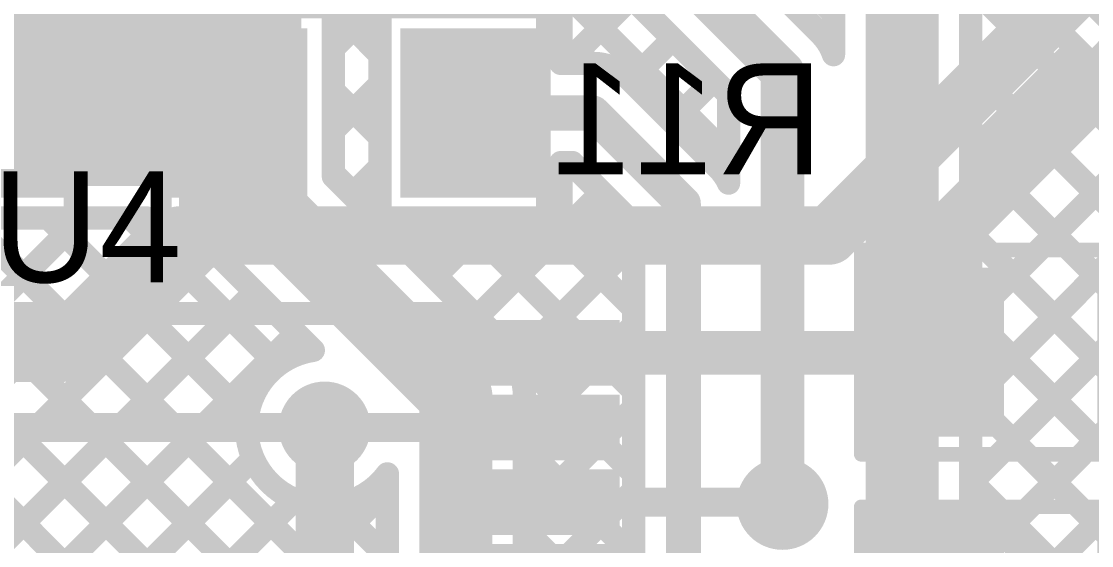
# Model space of a CAD drawing. Header units: millimetres. Extents: x 9.08 to 12.48, y 2.73 to 6.
# Drawn here: x 11.214 to 11.581, y 4.3057 to 4.4854 of the extents above; entities that cross this region are included whole.
import ezdxf

# ---------------------------------------------------------------- set-up
doc = ezdxf.new("R2010")
doc.units = ezdxf.units.MM
doc.header["$MEASUREMENT"] = 0
for name, color, linetype in [('BottomLayer', 5, 'Continuous'), ('BottomOverlay', 54, 'Continuous'), ('BottomPaste', 16, 'Continuous'), ('BottomSolder', 6, 'Continuous'), ('MultiLayer', 9, 'Continuous'), ('TopLayer', 1, 'Continuous'), ('TopOverlay', 2, 'Continuous'), ('TopPaste', 8, 'Continuous'), ('TopSolder', 216, 'Continuous'), ('ViaHoleLayer', 16, 'Continuous')]:
    doc.layers.add(name, color=color, linetype=linetype)

# ---------------------------------------------------------------- blocks, each defined once
blk = doc.blocks.new('16_TSSOP_54')
at = {"layer": 'TopLayer'}
for points in [[(-0.13681, 0.08228), (-0.08169, 0.08228), (-0.13681, 0.09685), (-0.08169, 0.09685)], [(0.07579, 0.08228), (0.13091, 0.08228), (0.07579, 0.09685), (0.13091, 0.09685)], [(-0.13681, 0.05669), (-0.08169, 0.05669), (-0.13681, 0.07126), (-0.08169, 0.07126)], [(0.07579, 0.05669), (0.13091, 0.05669), (0.07579, 0.07126), (0.13091, 0.07126)], [(-0.13681, 0.0311), (-0.08169, 0.0311), (-0.13681, 0.04567), (-0.08169, 0.04567)], [(0.07579, 0.0311), (0.13091, 0.0311), (0.07579, 0.04567), (0.13091, 0.04567)], [(-0.13681, 0.00551), (-0.08169, 0.00551), (-0.13681, 0.02008), (-0.08169, 0.02008)], [(0.07579, 0.00551), (0.13091, 0.00551), (0.07579, 0.02008), (0.13091, 0.02008)], [(-0.13681, -0.02008), (-0.08169, -0.02008), (-0.13681, -0.00551), (-0.08169, -0.00551)], [(0.07579, -0.02008), (0.13091, -0.02008), (0.07579, -0.00551), (0.13091, -0.00551)], [(-0.13681, -0.04567), (-0.08169, -0.04567), (-0.13681, -0.0311), (-0.08169, -0.0311)], [(0.07579, -0.04567), (0.13091, -0.04567), (0.07579, -0.0311), (0.13091, -0.0311)], [(-0.13681, -0.07126), (-0.08169, -0.07126), (-0.13681, -0.05669), (-0.08169, -0.05669)], [(0.07579, -0.07126), (0.13091, -0.07126), (0.07579, -0.05669), (0.13091, -0.05669)], [(-0.13681, -0.09685), (-0.08169, -0.09685), (-0.13681, -0.08228), (-0.08169, -0.08228)], [(0.07579, -0.09685), (0.13091, -0.09685), (0.07579, -0.08228), (0.13091, -0.08228)]]:
    blk.add_solid(points, dxfattribs=at)
at = {"layer": 'TopOverlay'}
for points, const_width in [([(-0.10478, 0.10977, 1), (-0.11372, 0.10977, 1)], 0.01), ([(-0.11622, 0.10977, 1), (-0.11122, 0.10977, 1)], 0.005), ([(-0.10728, 0.10977, 1), (-0.10228, 0.10977, 1)], 0.005), ([(-0.08097, 0.103, 1), (-0.07703, 0.103, 1)], 0.00394), ([(0.07703, 0.103, 1), (0.08097, 0.103, 1)], 0.00394), ([(-0.08097, -0.103, 1), (-0.07703, -0.103, 1)], 0.00394), ([(0.07703, -0.103, 1), (0.08097, -0.103, 1)], 0.00394)]:
    blk.add_lwpolyline(points, format="xyb", close=True, dxfattribs=dict(at, const_width=const_width))
at = {"layer": 'TopOverlay', "const_width": 0.00787}
for points in [[(-0.079, 0.103), (0.079, 0.103)], [(-0.079, -0.103), (0.079, -0.103)]]:
    blk.add_lwpolyline(points, dxfattribs=at)
at = {"layer": 'TopPaste'}
for points in [[(-0.13681, 0.08228), (-0.08169, 0.08228), (-0.13681, 0.09685), (-0.08169, 0.09685)], [(0.07579, 0.08228), (0.13091, 0.08228), (0.07579, 0.09685), (0.13091, 0.09685)], [(-0.13681, 0.05669), (-0.08169, 0.05669), (-0.13681, 0.07126), (-0.08169, 0.07126)], [(0.07579, 0.05669), (0.13091, 0.05669), (0.07579, 0.07126), (0.13091, 0.07126)], [(-0.13681, 0.0311), (-0.08169, 0.0311), (-0.13681, 0.04567), (-0.08169, 0.04567)], [(0.07579, 0.0311), (0.13091, 0.0311), (0.07579, 0.04567), (0.13091, 0.04567)], [(-0.13681, 0.00551), (-0.08169, 0.00551), (-0.13681, 0.02008), (-0.08169, 0.02008)], [(0.07579, 0.00551), (0.13091, 0.00551), (0.07579, 0.02008), (0.13091, 0.02008)], [(-0.13681, -0.02008), (-0.08169, -0.02008), (-0.13681, -0.00551), (-0.08169, -0.00551)], [(0.07579, -0.02008), (0.13091, -0.02008), (0.07579, -0.00551), (0.13091, -0.00551)], [(-0.13681, -0.04567), (-0.08169, -0.04567), (-0.13681, -0.0311), (-0.08169, -0.0311)], [(0.07579, -0.04567), (0.13091, -0.04567), (0.07579, -0.0311), (0.13091, -0.0311)], [(-0.13681, -0.07126), (-0.08169, -0.07126), (-0.13681, -0.05669), (-0.08169, -0.05669)], [(0.07579, -0.07126), (0.13091, -0.07126), (0.07579, -0.05669), (0.13091, -0.05669)], [(-0.13681, -0.09685), (-0.08169, -0.09685), (-0.13681, -0.08228), (-0.08169, -0.08228)], [(0.07579, -0.09685), (0.13091, -0.09685), (0.07579, -0.08228), (0.13091, -0.08228)]]:
    blk.add_solid(points, dxfattribs=at)
at = {"layer": 'TopSolder'}
for points in [[(-0.14081, 0.07828), (-0.07769, 0.07828), (-0.14081, 0.10085), (-0.07769, 0.10085)], [(0.07179, 0.07828), (0.13491, 0.07828), (0.07179, 0.10085), (0.13491, 0.10085)], [(-0.14081, 0.05269), (-0.07769, 0.05269), (-0.14081, 0.07526), (-0.07769, 0.07526)], [(0.07179, 0.05269), (0.13491, 0.05269), (0.07179, 0.07526), (0.13491, 0.07526)], [(-0.14081, 0.0271), (-0.07769, 0.0271), (-0.14081, 0.04967), (-0.07769, 0.04967)], [(0.07179, 0.0271), (0.13491, 0.0271), (0.07179, 0.04967), (0.13491, 0.04967)], [(-0.14081, 0.00151), (-0.07769, 0.00151), (-0.14081, 0.02408), (-0.07769, 0.02408)], [(0.07179, 0.00151), (0.13491, 0.00151), (0.07179, 0.02408), (0.13491, 0.02408)], [(-0.14081, -0.02408), (-0.07769, -0.02408), (-0.14081, -0.00151), (-0.07769, -0.00151)], [(0.07179, -0.02408), (0.13491, -0.02408), (0.07179, -0.00151), (0.13491, -0.00151)], [(-0.14081, -0.04967), (-0.07769, -0.04967), (-0.14081, -0.0271), (-0.07769, -0.0271)], [(0.07179, -0.04967), (0.13491, -0.04967), (0.07179, -0.0271), (0.13491, -0.0271)], [(-0.14081, -0.07526), (-0.07769, -0.07526), (-0.14081, -0.05269), (-0.07769, -0.05269)], [(0.07179, -0.07526), (0.13491, -0.07526), (0.07179, -0.05269), (0.13491, -0.05269)], [(-0.14081, -0.10085), (-0.07769, -0.10085), (-0.14081, -0.07828), (-0.07769, -0.07828)], [(0.07179, -0.10085), (0.13491, -0.10085), (0.07179, -0.07828), (0.13491, -0.07828)]]:
    blk.add_solid(points, dxfattribs=at)
blk = doc.blocks.new('RES0805_B_74')
at = {"layer": 'BottomLayer'}
for points in [[(-0.06, -0.025), (-0.02, -0.025), (-0.06, 0.025), (-0.02, 0.025)], [(0.02, -0.025), (0.06, -0.025), (0.02, 0.025), (0.06, 0.025)]]:
    blk.add_solid(points, dxfattribs=at)
at = {"layer": 'BottomOverlay', "const_width": 0.005}
for points in [[(-0.065, -0.035), (-0.065, 0.035)], [(-0.065, 0.035), (0.065, 0.035)], [(0.065, -0.035), (0.065, 0.035)], [(-0.065, -0.035), (0.065, -0.035)]]:
    blk.add_lwpolyline(points, dxfattribs=at)
at = {"layer": 'BottomOverlay', "const_width": 0.0025}
for points in [[(-0.06625, 0.035, 1), (-0.06375, 0.035, 1)], [(-0.06625, 0.035, 1), (-0.06375, 0.035, 1)], [(0.06375, 0.035, 1), (0.06625, 0.035, 1)], [(0.06375, 0.035, 1), (0.06625, 0.035, 1)], [(-0.06625, -0.035, 1), (-0.06375, -0.035, 1)], [(-0.06625, -0.035, 1), (-0.06375, -0.035, 1)], [(0.06375, -0.035, 1), (0.06625, -0.035, 1)], [(0.06375, -0.035, 1), (0.06625, -0.035, 1)]]:
    blk.add_lwpolyline(points, format="xyb", close=True, dxfattribs=at)
at = {"layer": 'BottomPaste'}
for points in [[(-0.06, -0.025), (-0.02, -0.025), (-0.06, 0.025), (-0.02, 0.025)], [(0.02, -0.025), (0.06, -0.025), (0.02, 0.025), (0.06, 0.025)]]:
    blk.add_solid(points, dxfattribs=at)
at = {"layer": 'BottomSolder'}
for points in [[(-0.064, -0.029), (-0.016, -0.029), (-0.064, 0.029), (-0.016, 0.029)], [(0.016, -0.029), (0.064, -0.029), (0.016, 0.029), (0.064, 0.029)]]:
    blk.add_solid(points, dxfattribs=at)
blk = doc.blocks.new('RES0805_B_76')
at = {"layer": 'BottomLayer'}
for points in [[(-0.06, -0.025), (-0.02, -0.025), (-0.06, 0.025), (-0.02, 0.025)], [(0.02, -0.025), (0.06, -0.025), (0.02, 0.025), (0.06, 0.025)]]:
    blk.add_solid(points, dxfattribs=at)
at = {"layer": 'BottomOverlay', "const_width": 0.005}
for points in [[(-0.065, 0.035), (-0.065, -0.035)], [(0.065, 0.035), (-0.065, 0.035)], [(0.065, 0.035), (0.065, -0.035)], [(0.065, -0.035), (-0.065, -0.035)]]:
    blk.add_lwpolyline(points, dxfattribs=at)
at = {"layer": 'BottomOverlay', "const_width": 0.0025}
for points in [[(-0.06625, 0.035, 1), (-0.06375, 0.035, 1)], [(-0.06625, 0.035, 1), (-0.06375, 0.035, 1)], [(0.06375, 0.035, 1), (0.06625, 0.035, 1)], [(0.06375, 0.035, 1), (0.06625, 0.035, 1)], [(-0.06625, -0.035, 1), (-0.06375, -0.035, 1)], [(-0.06625, -0.035, 1), (-0.06375, -0.035, 1)], [(0.06375, -0.035, 1), (0.06625, -0.035, 1)], [(0.06375, -0.035, 1), (0.06625, -0.035, 1)]]:
    blk.add_lwpolyline(points, format="xyb", close=True, dxfattribs=at)
at = {"layer": 'BottomPaste'}
for points in [[(-0.06, -0.025), (-0.02, -0.025), (-0.06, 0.025), (-0.02, 0.025)], [(0.02, -0.025), (0.06, -0.025), (0.02, 0.025), (0.06, 0.025)]]:
    blk.add_solid(points, dxfattribs=at)
at = {"layer": 'BottomSolder'}
for points in [[(-0.064, -0.029), (-0.016, -0.029), (-0.064, 0.029), (-0.016, 0.029)], [(0.016, -0.029), (0.064, -0.029), (0.016, 0.029), (0.064, 0.029)]]:
    blk.add_solid(points, dxfattribs=at)
blk = doc.blocks.new('RES0805_77')
at = {"layer": 'TopLayer'}
for points in [[(-0.06, -0.025), (-0.02, -0.025), (-0.06, 0.025), (-0.02, 0.025)], [(0.02, -0.025), (0.06, -0.025), (0.02, 0.025), (0.06, 0.025)]]:
    blk.add_solid(points, dxfattribs=at)
at = {"layer": 'TopOverlay', "const_width": 0.005}
for points in [[(-0.065, 0.035), (-0.065, -0.035)], [(0.065, 0.035), (-0.065, 0.035)], [(0.065, 0.035), (0.065, -0.035)], [(0.065, -0.035), (-0.065, -0.035)]]:
    blk.add_lwpolyline(points, dxfattribs=at)
at = {"layer": 'TopOverlay', "const_width": 0.0025}
for points in [[(-0.06625, 0.035, 1), (-0.06375, 0.035, 1)], [(-0.06625, 0.035, 1), (-0.06375, 0.035, 1)], [(0.06375, 0.035, 1), (0.06625, 0.035, 1)], [(0.06375, 0.035, 1), (0.06625, 0.035, 1)], [(-0.06625, -0.035, 1), (-0.06375, -0.035, 1)], [(-0.06625, -0.035, 1), (-0.06375, -0.035, 1)], [(0.06375, -0.035, 1), (0.06625, -0.035, 1)], [(0.06375, -0.035, 1), (0.06625, -0.035, 1)]]:
    blk.add_lwpolyline(points, format="xyb", close=True, dxfattribs=at)
at = {"layer": 'TopPaste'}
for points in [[(-0.06, -0.025), (-0.02, -0.025), (-0.06, 0.025), (-0.02, 0.025)], [(0.02, -0.025), (0.06, -0.025), (0.02, 0.025), (0.06, 0.025)]]:
    blk.add_solid(points, dxfattribs=at)
at = {"layer": 'TopSolder'}
for points in [[(-0.064, -0.029), (-0.016, -0.029), (-0.064, 0.029), (-0.016, 0.029)], [(0.016, -0.029), (0.064, -0.029), (0.016, 0.029), (0.064, 0.029)]]:
    blk.add_solid(points, dxfattribs=at)
blk = doc.blocks.new('C__0805_102')
at = {"layer": 'TopLayer'}
for points in [[(-0.06, -0.03), (-0.02, -0.03), (-0.06, 0.03), (-0.02, 0.03)], [(0.02, -0.03), (0.06, -0.03), (0.02, 0.03), (0.06, 0.03)]]:
    blk.add_solid(points, dxfattribs=at)
at = {"layer": 'TopOverlay', "const_width": 0.005}
for points in [[(-0.065, 0.035), (0.065, 0.035)], [(-0.065, -0.035), (-0.065, 0.035)], [(0.065, -0.035), (0.065, 0.035)], [(-0.065, -0.035), (0.065, -0.035)]]:
    blk.add_lwpolyline(points, dxfattribs=at)
at = {"layer": 'TopOverlay', "const_width": 0.0025}
for points in [[(-0.06625, 0.035, 1), (-0.06375, 0.035, 1)], [(-0.06625, 0.035, 1), (-0.06375, 0.035, 1)], [(0.06375, 0.035, 1), (0.06625, 0.035, 1)], [(0.06375, 0.035, 1), (0.06625, 0.035, 1)], [(-0.06625, -0.035, 1), (-0.06375, -0.035, 1)], [(-0.06625, -0.035, 1), (-0.06375, -0.035, 1)], [(0.06375, -0.035, 1), (0.06625, -0.035, 1)], [(0.06375, -0.035, 1), (0.06625, -0.035, 1)]]:
    blk.add_lwpolyline(points, format="xyb", close=True, dxfattribs=at)
at = {"layer": 'TopPaste'}
for points in [[(-0.06, -0.03), (-0.02, -0.03), (-0.06, 0.03), (-0.02, 0.03)], [(0.02, -0.03), (0.06, -0.03), (0.02, 0.03), (0.06, 0.03)]]:
    blk.add_solid(points, dxfattribs=at)
at = {"layer": 'TopSolder'}
for points in [[(-0.064, -0.034), (-0.016, -0.034), (-0.064, 0.034), (-0.016, 0.034)], [(0.016, -0.034), (0.064, -0.034), (0.016, 0.034), (0.064, 0.034)]]:
    blk.add_solid(points, dxfattribs=at)

msp = doc.modelspace()

# ---------------------------------------------------------------- linework, layer by layer
at = {"layer": 'BottomLayer'}
for points, const_width in [([(11.516, 4.311), (11.516, 4.789)], 0.025), ([(11.4925, 4.474), (11.4925, 4.77927)], 0.008), ([(11.35042, 4.6302), (11.4925, 4.48811)], 0.008), ([(11.321, 4.43223), (11.321, 4.572)], 0.008), ([(11.321, 4.43223), (11.321, 4.572)], 0.008), ([(11.42008, 4.54908), (11.48808, 4.48108)], 0.008), ([(11.407, 4.536), (11.475, 4.468)], 0.015), ([(11.562, 4.523), (11.75, 4.335)], 0.025), ([(11.39934, 4.5175), (11.4565, 4.46034)], 0.008), ([(11.5395, 4.32073), (11.5395, 4.51622)], 0.008), ([(11.5454, 4.50637), (11.72435, 4.32742)], 0.008), ([(11.321, 4.47621), (11.34479, 4.5)], 0.008), ([(11.39576, 4.5), (11.4565, 4.43926)], 0.008), ([(11.5395, 4.49768), (11.86, 4.17718)], 0.008), ([(11.40065, 4.471), (11.42324, 4.49359)], 0.008), ([(11.321, 4.48991), (11.337, 4.47391)], 0.008), ([(11.337, 4.418), (11.337, 4.49)], 0.008), ([(11.399, 4.471), (11.399, 4.49)], 0.008), ([(11.5395, 4.46843), (11.56142, 4.49035)], 0.008), ([(11.42299, 4.46506), (11.43738, 4.47945)], 0.008), ([(11.5395, 4.44015), (11.57556, 4.47621)], 0.008), ([(11.399, 4.471), (11.41, 4.471)], 0.008), ([(11.475, 4.32), (11.475, 4.468)], 0.015), ([(11.5395, 4.4694), (11.86, 4.1489)], 0.008), ([(11.288, 4.432), (11.288, 4.454)], 0.025), ([(11.321, 4.44792), (11.337, 4.46392)], 0.008), ([(11.42204, 4.466), (11.453, 4.43504)], 0.008), ([(11.43713, 4.45091), (11.45153, 4.46531)], 0.008), ([(11.321, 4.46162), (11.337, 4.44562)], 0.008), ([(11.4565, 4.42998), (11.4565, 4.46034)], 0.008), ([(11.5395, 4.41186), (11.5897, 4.46206)], 0.008), ([(11.368, 4.454), (11.41, 4.454)], 0.012), ([(11.41, 4.454), (11.441, 4.423)], 0.012), ([(11.5395, 4.38358), (11.60384, 4.44792)], 0.008), ([(11.288, 4.432), (11.363, 4.357)], 0.025), ([(11.45127, 4.43677), (11.4565, 4.442)], 0.008), ([(11.5395, 4.44111), (11.76694, 4.21368)], 0.008), ([(11.399, 4.437), (11.40296, 4.437)], 0.008), ([(11.399, 4.418), (11.399, 4.437)], 0.008), ([(11.40219, 4.437), (11.424, 4.41519)], 0.008), ([(11.40296, 4.437), (11.424, 4.41596)], 0.008), ([(11.321, 4.43334), (11.424, 4.33034)], 0.008), ([(11.3273, 4.42594), (11.337, 4.43564)], 0.008), ([(11.5395, 4.35529), (11.61799, 4.43378)], 0.008), ([(11.321, 4.43223), (11.3796, 4.37363)], 0.008), ([(11.157, 4.42763), (11.3395, 4.24513)], 0.008), ([(11.36972, 4.38351), (11.41309, 4.42687)], 0.008), ([(11.441, 4.24384), (11.441, 4.423)], 0.012), ([(11.5395, 4.32701), (11.63213, 4.41964)], 0.008), ([(11.1445, 4.32799), (11.23451, 4.418)], 0.008), ([(11.175, 4.418), (11.237, 4.418)], 0.008), ([(11.175, 4.418), (11.237, 4.418)], 0.008), ([(11.19492, 4.418), (11.3395, 4.27342)], 0.008), ([(11.2232, 4.418), (11.29148, 4.34972)], 0.008), ([(11.237, 4.418), (11.257, 4.418)], 0.008), ([(11.25149, 4.418), (11.257, 4.41249)], 0.008), ([(11.257, 4.405), (11.257, 4.418)], 0.008), ([(11.337, 4.418), (11.399, 4.418)], 0.008), ([(11.34144, 4.41179), (11.34765, 4.418)], 0.008), ([(11.35558, 4.39765), (11.37593, 4.418)], 0.008), ([(11.36462, 4.418), (11.424, 4.35862)], 0.008), ([(11.39291, 4.418), (11.424, 4.38691)], 0.008), ([(11.424, 4.26449), (11.424, 4.41596)], 0.008), ([(11.1445, 4.29971), (11.257, 4.41221)], 0.008), ([(11.1445, 4.41185), (11.31203, 4.24432)], 0.008), ([(11.5395, 4.41283), (11.74625, 4.20608)], 0.008), ([(11.38331, 4.36881), (11.424, 4.4095)], 0.008), ([(11.05389, 4.18081), (11.27808, 4.405)], 0.008), ([(11.257, 4.405), (11.28177, 4.405)], 0.008), ([(11.26449, 4.405), (11.30191, 4.36757)], 0.008), ([(11.28177, 4.405), (11.3141, 4.37267)], 0.008), ([(11.5505, 4.30973), (11.64627, 4.4055)], 0.008), ([(11.06803, 4.16667), (11.29406, 4.3927)], 0.008), ([(11.56465, 4.29559), (11.66041, 4.39135)], 0.008), ([(11.1445, 4.38357), (11.29544, 4.23262)], 0.008), ([(11.5395, 4.38455), (11.73828, 4.18577)], 0.008), ([(11.08461, 4.15496), (11.30821, 4.37856)], 0.008), ([(11.3865, 4.34372), (11.424, 4.38122)], 0.008), ([(11.363, 4.193), (11.363, 4.357)], 0.025), ([(11.3865, 4.20273), (11.3865, 4.357)], 0.008), ([(11.5395, 4.35626), (11.7795, 4.11626)], 0.008), ([(11.3865, 4.31543), (11.424, 4.35293)], 0.008), ([(11.3865, 4.33956), (11.424, 4.30206)], 0.008), ([(11.09924, 4.14131), (11.29347, 4.33554)], 0.008), ([(11.3395, 4.23416), (11.3395, 4.33029)], 0.008), ([(11.5395, 4.32798), (11.7795, 4.08798)], 0.008), ([(11.008, 3.9935), (11.3395, 4.325)], 0.008), ([(11.3865, 4.28715), (11.424, 4.32465)], 0.008), ([(11.008, 4.02178), (11.30772, 4.32151)], 0.008), ([(11.32151, 4.31969), (11.3395, 4.3017)], 0.008), ([(11.516, 4.311), (11.736, 4.091)], 0.025), ([(11.5395, 4.32073), (11.7526, 4.10763)], 0.008), ([(11.3865, 4.31127), (11.424, 4.27377)], 0.008)]:
    msp.add_lwpolyline(points, dxfattribs=dict(at, const_width=const_width))
for points, const_width in [([(11.4905, 4.48811, 1), (11.4945, 4.48811, 1)], 0.004), ([(11.48608, 4.48108, 1), (11.49008, 4.48108, 1)], 0.004), ([(11.48608, 4.48108, 1), (11.49008, 4.48108, 1)], 0.004), ([(11.48608, 4.48108, 1), (11.49008, 4.48108, 1)], 0.004), ([(11.43538, 4.47945, 1), (11.43938, 4.47945, 1)], 0.004), ([(11.319, 4.47621, 1), (11.323, 4.47621, 1)], 0.004), ([(11.335, 4.47391, 1), (11.339, 4.47391, 1)], 0.004), ([(11.4905, 4.474, 1), (11.4945, 4.474, 1)], 0.004), ([(11.4905, 4.474, 1), (11.4945, 4.474, 1)], 0.004), ([(11.4905, 4.474, 1), (11.4945, 4.474, 1)], 0.004), ([(11.57356, 4.47621, 1), (11.57756, 4.47621, 1)], 0.004), ([(11.397, 4.471, 1), (11.401, 4.471, 1)], 0.004), ([(11.397, 4.471, 1), (11.401, 4.471, 1)], 0.004), ([(11.39865, 4.471, 1), (11.40265, 4.471, 1)], 0.004), ([(11.408, 4.471, 1), (11.412, 4.471, 1)], 0.004), ([(11.408, 4.471, 1), (11.412, 4.471, 1)], 0.004), ([(11.408, 4.471, 1), (11.412, 4.471, 1)], 0.004), ([(11.47125, 4.468, 1), (11.47875, 4.468, 1)], 0.0075), ([(11.47125, 4.468, 1), (11.47875, 4.468, 1)], 0.0075), ([(11.5375, 4.4694, 1), (11.5415, 4.4694, 1)], 0.004), ([(11.5375, 4.46843, 1), (11.5415, 4.46843, 1)], 0.004), ([(11.28175, 4.454, 1), (11.29425, 4.454, 1)], 0.0125), ([(11.335, 4.46392, 1), (11.339, 4.46392, 1)], 0.004), ([(11.42002, 4.46602, 1), (11.42402, 4.46602, 1)], 0.004), ([(11.42004, 4.466, 1), (11.42404, 4.466, 1)], 0.004), ([(11.42004, 4.466, 1), (11.42404, 4.466, 1)], 0.004), ([(11.42099, 4.46506, 1), (11.42499, 4.46506, 1)], 0.004), ([(11.44953, 4.46531, 1), (11.45353, 4.46531, 1)], 0.004), ([(11.319, 4.46162, 1), (11.323, 4.46162, 1)], 0.004), ([(11.4545, 4.46034, 1), (11.4585, 4.46034, 1)], 0.004), ([(11.4545, 4.46034, 1), (11.4585, 4.46034, 1)], 0.004), ([(11.365, 4.454, 1), (11.371, 4.454, 1)], 0.006), ([(11.407, 4.454, 1), (11.413, 4.454, 1)], 0.006), ([(11.407, 4.454, 1), (11.413, 4.454, 1)], 0.006), ([(11.319, 4.44792, 1), (11.323, 4.44792, 1)], 0.004), ([(11.43513, 4.45091, 1), (11.43913, 4.45091, 1)], 0.004), ([(11.335, 4.44562, 1), (11.339, 4.44562, 1)], 0.004), ([(11.28175, 4.432, 1), (11.29425, 4.432, 1)], 0.0125), ([(11.28175, 4.432, 1), (11.29425, 4.432, 1)], 0.0125), ([(11.4545, 4.442, 1), (11.4585, 4.442, 1)], 0.004), ([(11.5375, 4.44111, 1), (11.5415, 4.44111, 1)], 0.004), ([(11.397, 4.437, 1), (11.401, 4.437, 1)], 0.004), ([(11.397, 4.437, 1), (11.401, 4.437, 1)], 0.004), ([(11.40019, 4.437, 1), (11.40419, 4.437, 1)], 0.004), ([(11.40096, 4.437, 1), (11.40496, 4.437, 1)], 0.004), ([(11.40096, 4.437, 1), (11.40496, 4.437, 1)], 0.004), ([(11.44927, 4.43677, 1), (11.45327, 4.43677, 1)], 0.004), ([(11.4545, 4.43926, 1), (11.4585, 4.43926, 1)], 0.004), ([(11.5375, 4.44015, 1), (11.5415, 4.44015, 1)], 0.004), ([(11.319, 4.43334, 1), (11.323, 4.43334, 1)], 0.004), ([(11.335, 4.43564, 1), (11.339, 4.43564, 1)], 0.004), ([(11.451, 4.43504, 1), (11.455, 4.43504, 1)], 0.004), ([(11.451, 4.43504, 1), (11.455, 4.43504, 1)], 0.004), ([(11.45102, 4.43502, 1), (11.45502, 4.43502, 1)], 0.004), ([(11.319, 4.43223, 1), (11.323, 4.43223, 1)], 0.004), ([(11.319, 4.43223, 1), (11.323, 4.43223, 1)], 0.004), ([(11.319, 4.43223, 1), (11.323, 4.43223, 1)], 0.004), ([(11.4545, 4.42998, 1), (11.4585, 4.42998, 1)], 0.004), ([(11.4545, 4.42998, 1), (11.4585, 4.42998, 1)], 0.004), ([(11.4545, 4.42998, 1), (11.4585, 4.42998, 1)], 0.004), ([(11.3253, 4.42594, 1), (11.3293, 4.42594, 1)], 0.004), ([(11.41109, 4.42687, 1), (11.41509, 4.42687, 1)], 0.004), ([(11.438, 4.423, 1), (11.444, 4.423, 1)], 0.006), ([(11.438, 4.423, 1), (11.444, 4.423, 1)], 0.006), ([(11.2212, 4.418, 1), (11.2252, 4.418, 1)], 0.004), ([(11.23251, 4.418, 1), (11.23651, 4.418, 1)], 0.004), ([(11.235, 4.418, 1), (11.239, 4.418, 1)], 0.004), ([(11.235, 4.418, 1), (11.239, 4.418, 1)], 0.004), ([(11.235, 4.418, 1), (11.239, 4.418, 1)], 0.004), ([(11.24949, 4.418, 1), (11.25349, 4.418, 1)], 0.004), ([(11.255, 4.418, 1), (11.259, 4.418, 1)], 0.004), ([(11.255, 4.418, 1), (11.259, 4.418, 1)], 0.004), ([(11.335, 4.418, 1), (11.339, 4.418, 1)], 0.004), ([(11.335, 4.418, 1), (11.339, 4.418, 1)], 0.004), ([(11.34565, 4.418, 1), (11.34965, 4.418, 1)], 0.004), ([(11.36262, 4.418, 1), (11.36662, 4.418, 1)], 0.004), ([(11.37393, 4.418, 1), (11.37793, 4.418, 1)], 0.004), ([(11.39091, 4.418, 1), (11.39491, 4.418, 1)], 0.004), ([(11.397, 4.418, 1), (11.401, 4.418, 1)], 0.004), ([(11.397, 4.418, 1), (11.401, 4.418, 1)], 0.004), ([(11.422, 4.41596, 1), (11.426, 4.41596, 1)], 0.004), ([(11.422, 4.41596, 1), (11.426, 4.41596, 1)], 0.004), ([(11.422, 4.41519, 1), (11.426, 4.41519, 1)], 0.004), ([(11.255, 4.41249, 1), (11.259, 4.41249, 1)], 0.004), ([(11.255, 4.41221, 1), (11.259, 4.41221, 1)], 0.004), ([(11.33944, 4.41179, 1), (11.34344, 4.41179, 1)], 0.004), ([(11.5375, 4.41283, 1), (11.5415, 4.41283, 1)], 0.004), ([(11.5375, 4.41186, 1), (11.5415, 4.41186, 1)], 0.004), ([(11.422, 4.4095, 1), (11.426, 4.4095, 1)], 0.004), ([(11.255, 4.405, 1), (11.259, 4.405, 1)], 0.004), ([(11.255, 4.405, 1), (11.259, 4.405, 1)], 0.004), ([(11.26249, 4.405, 1), (11.26649, 4.405, 1)], 0.004), ([(11.27608, 4.405, 1), (11.28008, 4.405, 1)], 0.004), ([(11.27977, 4.405, 1), (11.28377, 4.405, 1)], 0.004), ([(11.27977, 4.405, 1), (11.28377, 4.405, 1)], 0.004), ([(11.35358, 4.39765, 1), (11.35758, 4.39765, 1)], 0.004), ([(11.29206, 4.3927, 1), (11.29606, 4.3927, 1)], 0.004), ([(11.422, 4.38691, 1), (11.426, 4.38691, 1)], 0.004), ([(11.36772, 4.38351, 1), (11.37172, 4.38351, 1)], 0.004), ([(11.5375, 4.38455, 1), (11.5415, 4.38455, 1)], 0.004), ([(11.5375, 4.38358, 1), (11.5415, 4.38358, 1)], 0.004), ([(11.30621, 4.37856, 1), (11.31021, 4.37856, 1)], 0.004), ([(11.422, 4.38122, 1), (11.426, 4.38122, 1)], 0.004), ([(11.3121, 4.37267, 1), (11.3161, 4.37267, 1)], 0.004), ([(11.3121, 4.37267, 1), (11.3161, 4.37267, 1)], 0.004), ([(11.3776, 4.37363, 1), (11.3816, 4.37363, 1)], 0.004), ([(11.3776, 4.37363, 1), (11.3816, 4.37363, 1)], 0.004), ([(11.37762, 4.37362, 1), (11.38162, 4.37362, 1)], 0.004), ([(11.29991, 4.36757, 1), (11.30391, 4.36757, 1)], 0.004), ([(11.38131, 4.36881, 1), (11.38531, 4.36881, 1)], 0.004), ([(11.35675, 4.357, 1), (11.36925, 4.357, 1)], 0.0125), ([(11.35675, 4.357, 1), (11.36925, 4.357, 1)], 0.0125), ([(11.31013, 4.3462, 1), (11.32587, 4.3462, 1)], 0.01575), ([(11.3845, 4.357, 1), (11.3885, 4.357, 1)], 0.004), ([(11.3845, 4.357, 1), (11.3885, 4.357, 1)], 0.004), ([(11.3845, 4.357, 1), (11.3885, 4.357, 1)], 0.004), ([(11.422, 4.35862, 1), (11.426, 4.35862, 1)], 0.004), ([(11.5375, 4.35626, 1), (11.5415, 4.35626, 1)], 0.004), ([(11.422, 4.35293, 1), (11.426, 4.35293, 1)], 0.004), ([(11.5375, 4.35529, 1), (11.5415, 4.35529, 1)], 0.004), ([(11.28948, 4.34972, 1), (11.29348, 4.34972, 1)], 0.004), ([(11.3845, 4.34372, 1), (11.3885, 4.34372, 1)], 0.004), ([(11.3845, 4.33956, 1), (11.3885, 4.33956, 1)], 0.004), ([(11.29147, 4.33554, 1), (11.29547, 4.33554, 1)], 0.004), ([(11.3375, 4.33029, 1), (11.3415, 4.33029, 1)], 0.004), ([(11.3375, 4.33029, 1), (11.3415, 4.33029, 1)], 0.004), ([(11.422, 4.33034, 1), (11.426, 4.33034, 1)], 0.004), ([(11.46713, 4.32, 1), (11.48287, 4.32, 1)], 0.01575), ([(11.5375, 4.32798, 1), (11.5415, 4.32798, 1)], 0.004), ([(11.5375, 4.32701, 1), (11.5415, 4.32701, 1)], 0.004), ([(11.3375, 4.325, 1), (11.3415, 4.325, 1)], 0.004), ([(11.422, 4.32465, 1), (11.426, 4.32465, 1)], 0.004), ([(11.47125, 4.32, 1), (11.47875, 4.32, 1)], 0.0075), ([(11.30572, 4.32151, 1), (11.30972, 4.32151, 1)], 0.004), ([(11.31951, 4.31969, 1), (11.32351, 4.31969, 1)], 0.004), ([(11.50975, 4.311, 1), (11.52225, 4.311, 1)], 0.0125), ([(11.50975, 4.311, 1), (11.52225, 4.311, 1)], 0.0125), ([(11.5375, 4.32073, 1), (11.5415, 4.32073, 1)], 0.004), ([(11.5375, 4.32073, 1), (11.5415, 4.32073, 1)], 0.004), ([(11.3845, 4.31543, 1), (11.3885, 4.31543, 1)], 0.004), ([(11.3845, 4.31127, 1), (11.3885, 4.31127, 1)], 0.004), ([(11.5485, 4.30973, 1), (11.5525, 4.30973, 1)], 0.004), ([(11.422, 4.30206, 1), (11.426, 4.30206, 1)], 0.004)]:
    msp.add_lwpolyline(points, format="xyb", close=True, dxfattribs=dict(at, const_width=const_width))
at = {"layer": 'BottomLayer', "const_width": 0.008}
for points in [[(11.48808, 4.48108, -0.114269), (11.4925, 4.474)], [(11.48808, 4.48108, -0.114269), (11.4925, 4.474)], [(11.41, 4.471, -0.199327), (11.42204, 4.466)], [(11.41, 4.471, -0.198912), (11.42202, 4.46602)], [(11.453, 4.43504, -0.091191), (11.4565, 4.42998)], [(11.45302, 4.43502, -0.090789), (11.4565, 4.42998)], [(11.3395, 4.33029, -1.498134), (11.3141, 4.37267)], [(11.3796, 4.37363, -0.199188), (11.3865, 4.357)], [(11.37962, 4.37362, -0.198912), (11.3865, 4.357)]]:
    msp.add_lwpolyline(points, format="xyb", dxfattribs=at)
at = {"layer": 'BottomLayer'}
for points in [[(11.186, 4.429), (11.31, 4.429), (11.186, 4.573), (11.31, 4.573)], [(11.268, 4.416), (11.31, 4.416), (11.268, 4.561), (11.31, 4.561)]]:
    msp.add_solid(points, dxfattribs=at)
at = {"layer": 'MultiLayer', "const_width": 0.01575}
for points in [[(11.31013, 4.3462, 1), (11.32587, 4.3462, 1)], [(11.46713, 4.32, 1), (11.48287, 4.32, 1)]]:
    msp.add_lwpolyline(points, format="xyb", close=True, dxfattribs=at)
at = {"layer": 'TopLayer'}
for points, const_width in [([(11.491, 4.412), (11.602, 4.523)], 0.02), ([(11.527, 4.408), (11.629, 4.51)], 0.02), ([(11.2278, 4.3718), (11.268, 4.412)], 0.02), ([(11.268, 4.412), (11.491, 4.412)], 0.02), ([(11.527, 4.372), (11.527, 4.408)], 0.02), ([(11.17505, 4.3718), (11.2278, 4.3718)], 0.02), ([(11.38765, 4.3718), (11.5268, 4.3718)], 0.015), ([(11.5268, 4.3718), (11.527, 4.372)], 0.015), ([(11.318, 4.21825), (11.318, 4.3462)], 0.02), ([(11.17505, 4.3462), (11.318, 4.3462)], 0.01), ([(11.318, 4.3462), (11.38765, 4.3462)], 0.01), ([(11.38565, 4.32061), (11.475, 4.32061)], 0.01)]:
    msp.add_lwpolyline(points, dxfattribs=dict(at, const_width=const_width))
for points, const_width in [([(11.263, 4.412, 1), (11.273, 4.412, 1)], 0.01), ([(11.263, 4.412, 1), (11.273, 4.412, 1)], 0.01), ([(11.486, 4.412, 1), (11.496, 4.412, 1)], 0.01), ([(11.486, 4.412, 1), (11.496, 4.412, 1)], 0.01), ([(11.522, 4.408, 1), (11.532, 4.408, 1)], 0.01), ([(11.522, 4.408, 1), (11.532, 4.408, 1)], 0.01), ([(11.522, 4.372, 1), (11.532, 4.372, 1)], 0.01), ([(11.2228, 4.3718, 1), (11.2328, 4.3718, 1)], 0.01), ([(11.2228, 4.3718, 1), (11.2328, 4.3718, 1)], 0.01), ([(11.3839, 4.3718, 1), (11.3914, 4.3718, 1)], 0.0075), ([(11.52305, 4.3718, 1), (11.53055, 4.3718, 1)], 0.0075), ([(11.52305, 4.3718, 1), (11.53055, 4.3718, 1)], 0.0075), ([(11.52325, 4.372, 1), (11.53075, 4.372, 1)], 0.0075), ([(11.31013, 4.3462, 1), (11.32587, 4.3462, 1)], 0.01575), ([(11.313, 4.3462, 1), (11.323, 4.3462, 1)], 0.01), ([(11.3155, 4.3462, 1), (11.3205, 4.3462, 1)], 0.005), ([(11.3155, 4.3462, 1), (11.3205, 4.3462, 1)], 0.005), ([(11.38515, 4.3462, 1), (11.39015, 4.3462, 1)], 0.005), ([(11.46713, 4.32, 1), (11.48287, 4.32, 1)], 0.01575), ([(11.38315, 4.32061, 1), (11.38815, 4.32061, 1)], 0.005), ([(11.4725, 4.32061, 1), (11.4775, 4.32061, 1)], 0.005)]:
    msp.add_lwpolyline(points, format="xyb", close=True, dxfattribs=dict(at, const_width=const_width))
at = {"layer": 'ViaHoleLayer', "const_width": 0.00787}
for points in [[(11.31406, 4.3462, 1), (11.32194, 4.3462, 1)], [(11.47106, 4.32, 1), (11.47894, 4.32, 1)]]:
    msp.add_lwpolyline(points, format="xyb", close=True, dxfattribs=at)

# ---------------------------------------------------------------- block references
for name, p, rotation in [('RES0805_B_74', (11.166, 4.454), 360), ('RES0805_B_76', (11.328, 4.454), 180), ('RES0805_77', (11.567, 4.372), 180), ('16_TSSOP_54', (11.2843, 4.28223), 360), ('C__0805_102', (11.567, 4.284), 360)]:
    msp.add_blockref(name, p, dxfattribs=dict(rotation=rotation))

# ---------------------------------------------------------------- texts
at = {"layer": 'BottomOverlay', "text_generation_flag": 2}
msp.add_text('R11', height=0.038, dxfattribs=at).set_placement((11.489, 4.433))
at = {"layer": 'TopOverlay'}
msp.add_text('U4', height=0.038, dxfattribs=at).set_placement((11.204, 4.396))

doc.saveas('drawing.dxf')
